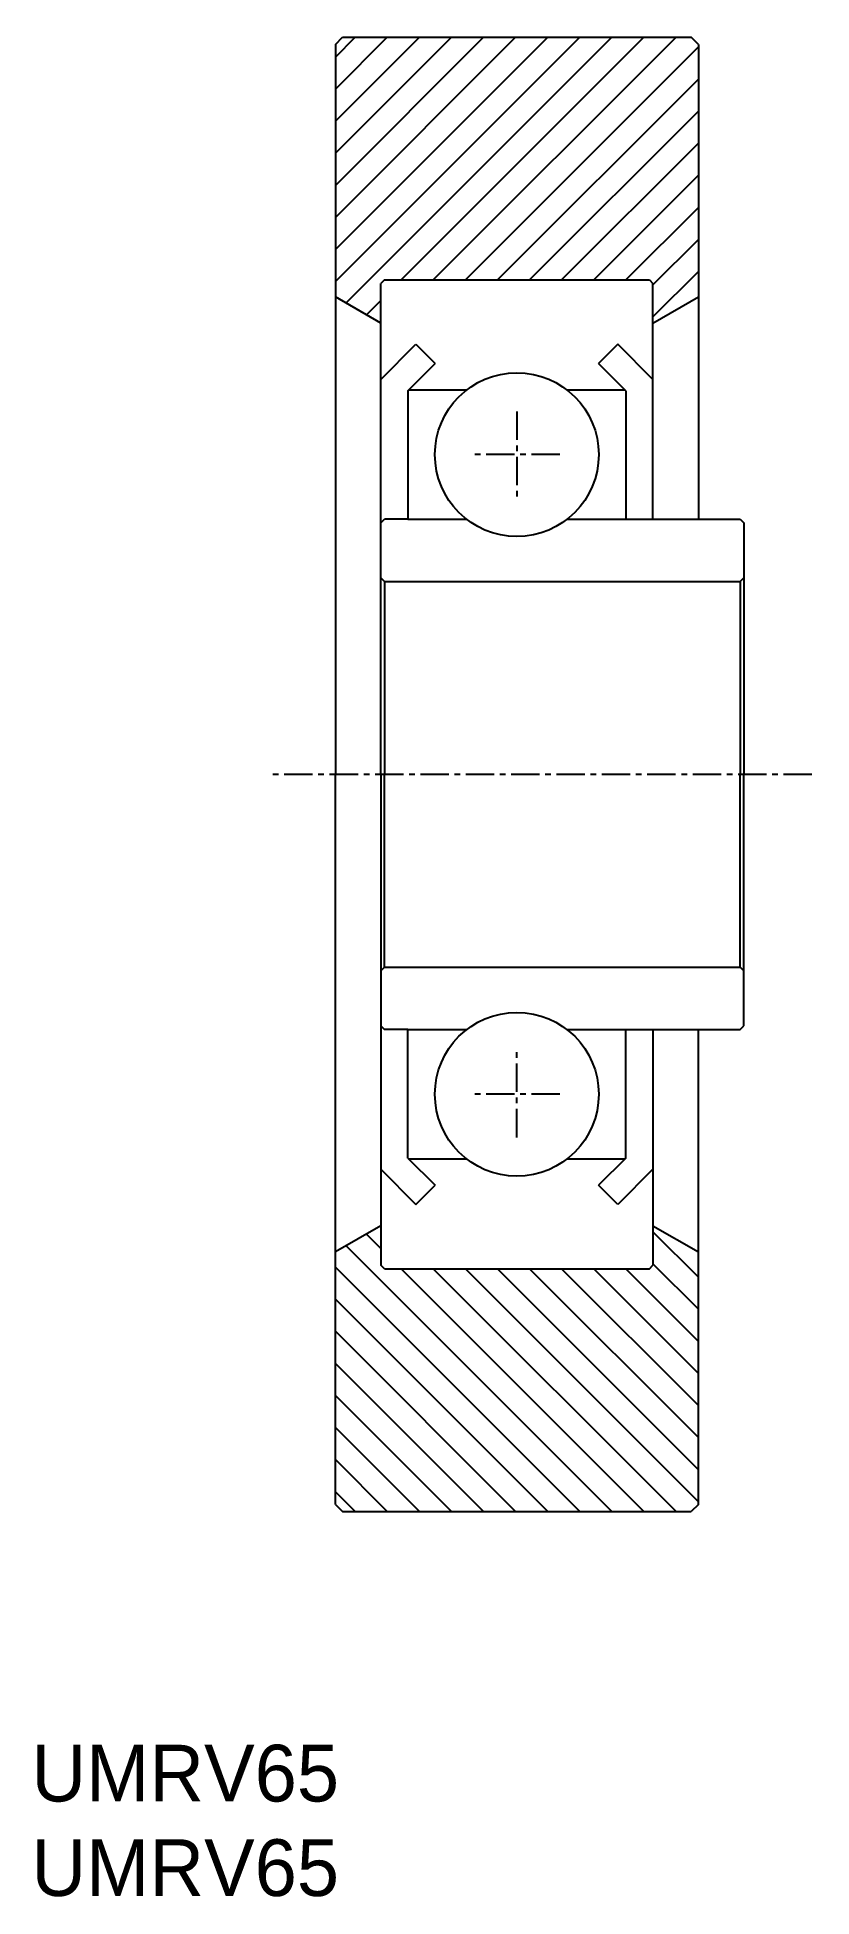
# Model space of a CAD drawing. Extents: x -46.4 to -12.2, y -13.9 to 68.1.
import ezdxf

# ---------------------------------------------------------------- set-up
doc = ezdxf.new("R2010")
doc.units = 0
doc.linetypes.add('CENTER', pattern=[2, 1.25, -0.25, 0.25, -0.25])
doc.layers.get('0').update_dxf_attribs({"linetype": 'CONTINUOUS'})
doc.layers.add('CENTER', color=1, linetype='CENTER')

# ---------------------------------------------------------------- blocks, each defined once
blk = doc.blocks.new('*X4')
at = {"color": 0, "linetype": 'CONTINUOUS'}
for p, q in [((-33.214, 57.296), (-22.438, 68.071)), ((-33.214, 58.71), (-23.853, 68.071)), ((-33.214, 60.124), (-25.267, 68.071)), ((-33.214, 61.538), (-26.681, 68.071)), ((-33.214, 62.953), (-28.095, 68.071)), ((-33.214, 64.367), (-29.509, 68.071)), ((-33.214, 65.781), (-30.924, 68.071)), ((-33.214, 67.195), (-32.338, 68.071)), ((-32.742, 56.354), (-21.024, 68.071)), ((-30.31, 57.371), (-19.61, 68.071)), ((-28.896, 57.371), (-18.196, 68.071)), ((-27.481, 57.371), (-17.214, 67.639)), ((-26.067, 57.371), (-17.214, 66.225)), ((-24.653, 57.371), (-17.214, 64.81)), ((-23.239, 57.371), (-17.214, 63.396)), ((-21.825, 57.371), (-17.214, 61.982)), ((-20.41, 57.371), (-17.214, 60.568)), ((-19.214, 57.154), (-17.214, 59.154)), ((-19.214, 55.739), (-17.214, 57.739)), ((-31.845, 55.836), (-31.214, 56.467))]:
    blk.add_line(p, q, dxfattribs=at)
blk = doc.blocks.new('*X5')
at = {"color": 0, "linetype": 'CONTINUOUS'}
for p, q in [((-32.742, 14.789), (-21.024, 3.071)), ((-31.845, 15.307), (-31.214, 14.675)), ((-19.214, 15.403), (-17.214, 13.403)), ((-19.214, 13.989), (-17.214, 11.989)), ((-33.214, 13.847), (-22.438, 3.071)), ((-30.31, 13.771), (-19.61, 3.071)), ((-28.896, 13.771), (-18.196, 3.071)), ((-27.481, 13.771), (-17.214, 3.504)), ((-26.067, 13.771), (-17.214, 4.918)), ((-24.653, 13.771), (-17.214, 6.332)), ((-23.239, 13.771), (-17.214, 7.746)), ((-21.825, 13.771), (-17.214, 9.161)), ((-20.41, 13.771), (-17.214, 10.575)), ((-33.214, 12.433), (-23.853, 3.071)), ((-33.214, 11.019), (-25.267, 3.071)), ((-33.214, 9.604), (-26.681, 3.071)), ((-33.214, 8.19), (-28.095, 3.071)), ((-33.214, 6.776), (-29.509, 3.071)), ((-33.214, 5.362), (-30.924, 3.071)), ((-33.214, 3.947), (-32.338, 3.071))]:
    blk.add_line(p, q, dxfattribs=at)

msp = doc.modelspace()

# ---------------------------------------------------------------- linework, layer by layer
at = {"color": 7, "linetype": 'CONTINUOUS'}
for p, q in [((-33.214, 67.751), (-32.894, 68.071)), ((-32.894, 68.071), (-17.534, 68.071)), ((-17.214, 67.751), (-17.534, 68.071)), ((-33.214, 67.751), (-33.214, 35.571)), ((-17.214, 67.751), (-17.214, 46.821)), ((-31.214, 55.471), (-33.214, 56.626)), ((-31.054, 57.371), (-31.214, 57.211)), ((-31.214, 52.98), (-31.214, 57.211)), ((-31.054, 57.371), (-19.374, 57.371)), ((-19.374, 57.371), (-19.214, 57.211)), ((-19.214, 52.98), (-19.214, 57.211)), ((-19.214, 55.471), (-17.214, 56.626)), ((-31.214, 52.98), (-29.662, 54.532)), ((-29.662, 54.532), (-28.814, 53.683)), ((-20.765, 54.532), (-21.614, 53.683)), ((-19.214, 52.98), (-20.765, 54.532)), ((-30.014, 52.483), (-28.814, 53.683)), ((-20.414, 52.483), (-21.614, 53.683)), ((-31.214, 46.821), (-31.214, 52.98)), ((-30.014, 52.483), (-30.014, 46.821)), ((-29.976, 52.521), (-27.43, 52.521)), ((-22.998, 52.521), (-20.452, 52.521)), ((-20.414, 52.483), (-20.414, 46.821)), ((-19.214, 46.821), (-19.214, 52.98)), ((-31.214, 35.571), (-31.214, 47.711)), ((-31.214, 46.661), (-31.054, 46.821)), ((-30.014, 46.821), (-31.054, 46.821)), ((-30.014, 46.821), (-27.43, 46.821)), ((-22.998, 46.821), (-20.414, 46.821)), ((-20.414, 46.821), (-19.214, 46.821)), ((-19.214, 46.821), (-15.374, 46.821)), ((-15.374, 46.821), (-15.214, 46.661)), ((-15.214, 46.661), (-15.214, 44.071)), ((-31.054, 44.071), (-31.214, 44.231)), ((-31.054, 44.071), (-15.374, 44.071)), ((-31.054, 44.071), (-31.054, 35.571)), ((-15.374, 44.071), (-15.214, 44.231)), ((-15.374, 44.071), (-15.374, 35.571)), ((-15.214, 44.071), (-15.214, 35.571)), ((-33.214, 3.391), (-33.214, 35.571)), ((-31.214, 35.571), (-31.214, 23.431)), ((-31.054, 27.071), (-31.054, 35.571)), ((-15.374, 27.071), (-15.374, 35.571)), ((-15.214, 27.071), (-15.214, 35.571)), ((-31.054, 27.071), (-31.214, 26.911)), ((-31.054, 27.071), (-15.374, 27.071)), ((-15.374, 27.071), (-15.214, 26.911)), ((-15.214, 24.481), (-15.214, 27.071)), ((-31.214, 24.481), (-31.054, 24.321)), ((-31.214, 24.321), (-31.214, 18.162)), ((-30.014, 24.321), (-31.054, 24.321)), ((-30.014, 18.659), (-30.014, 24.321)), ((-30.014, 24.321), (-27.43, 24.321)), ((-22.998, 24.321), (-20.414, 24.321)), ((-20.414, 18.659), (-20.414, 24.321)), ((-20.414, 24.321), (-19.214, 24.321)), ((-19.214, 24.321), (-15.374, 24.321)), ((-19.214, 24.321), (-19.214, 18.162)), ((-17.214, 3.391), (-17.214, 24.321)), ((-15.374, 24.321), (-15.214, 24.481)), ((-31.214, 18.162), (-29.662, 16.611)), ((-31.214, 18.162), (-31.214, 13.931)), ((-30.014, 18.659), (-28.814, 17.459)), ((-29.976, 18.621), (-27.43, 18.621)), ((-22.998, 18.621), (-20.452, 18.621)), ((-20.414, 18.659), (-21.614, 17.459)), ((-19.214, 18.162), (-20.765, 16.611)), ((-19.214, 18.162), (-19.214, 13.931)), ((-29.662, 16.611), (-28.814, 17.459)), ((-20.765, 16.611), (-21.614, 17.459)), ((-31.214, 15.671), (-33.214, 14.517)), ((-19.214, 15.671), (-17.214, 14.517)), ((-31.054, 13.771), (-31.214, 13.931)), ((-31.054, 13.771), (-19.374, 13.771)), ((-19.374, 13.771), (-19.214, 13.931)), ((-33.214, 3.391), (-32.894, 3.071)), ((-17.214, 3.391), (-17.534, 3.071)), ((-32.894, 3.071), (-17.534, 3.071))]:
    msp.add_line(p, q, dxfattribs=at)
for centre in [(-25.214, 49.671), (-25.214, 21.471)]:
    msp.add_circle(centre, 3.61, dxfattribs=at)
at = {"layer": 'CENTER', "color": 1, "linetype": 'CENTER'}
for p, q in [((-25.214, 51.571), (-25.214, 47.771)), ((-23.314, 49.671), (-27.114, 49.671)), ((-12.214, 35.571), (-36.214, 35.571)), ((-25.214, 19.571), (-25.214, 23.371)), ((-23.314, 21.471), (-27.114, 21.471))]:
    msp.add_line(p, q, dxfattribs=at)

# ---------------------------------------------------------------- block references
at = {"color": 3, "linetype": 'CONTINUOUS'}
for name in ['*X4', '*X5']:
    msp.add_blockref(name, (0, 0), dxfattribs=at)

# ---------------------------------------------------------------- texts
at = {"color": 7, "linetype": 'CONTINUOUS'}
for p in [(-46.612, -9.709), (-46.612, -13.875)]:
    msp.add_text('UMRV65', height=2.5, dxfattribs=at).set_placement(p)

doc.saveas('drawing.dxf')
